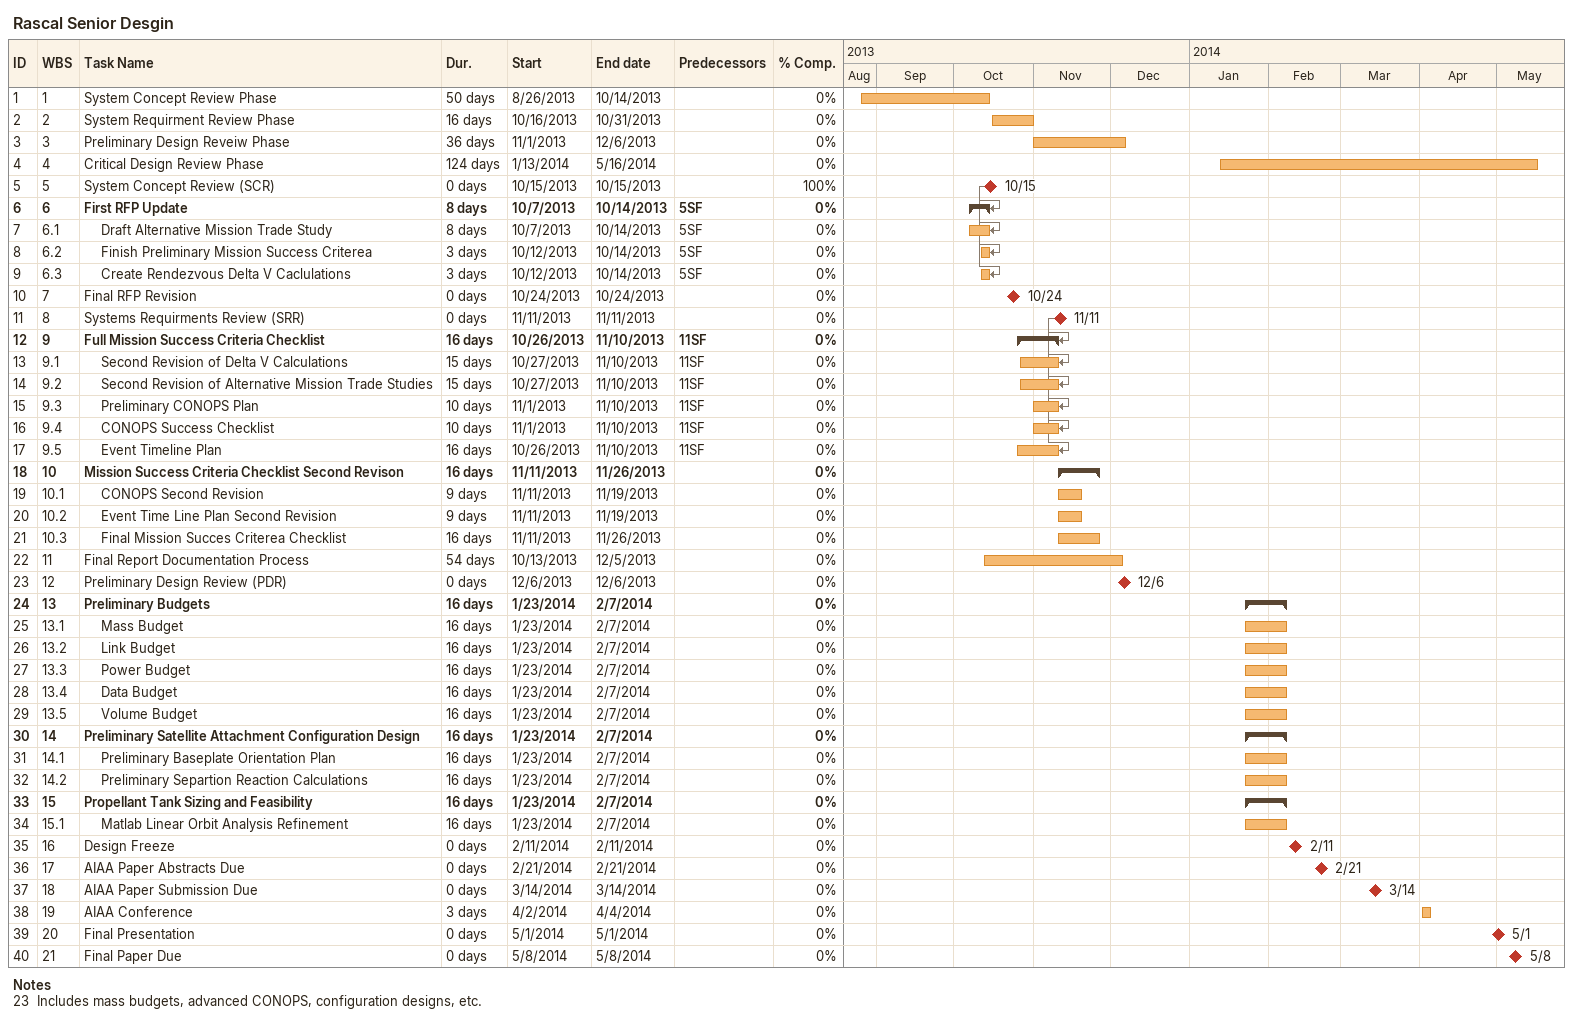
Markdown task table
Rascal Senior Desgin

| ID | WBS | Task | Duration | Start | Finish | Predecessors | % complete |
|---|---|---|---|---|---|---|---|
| 1 | 1 | System Concept Review Phase | 50d | 2013-08-26 | 2013-10-14 |  | 0 |
| 2 | 2 | System Requirment Review Phase | 16d | 2013-10-16 | 2013-10-31 |  | 0 |
| 3 | 3 | Preliminary Design Reveiw Phase | 36d | 2013-11-01 | 2013-12-06 |  | 0 |
| 4 | 4 | Critical Design Review Phase | 124d | 2014-01-13 | 2014-05-16 |  | 0 |
| 5 | 5 | System Concept Review (SCR) | 0d | 2013-10-15 | 2013-10-15 |  | 100 |
| 6 | 6 | **First RFP Update** | 8d | 2013-10-07 | 2013-10-14 | 5SF | 0 |
| 7 | 6.1 | Draft Alternative Mission Trade Study | 8d | 2013-10-07 | 2013-10-14 | 5SF | 0 |
| 8 | 6.2 | Finish Preliminary Mission Success Criterea | 3d | 2013-10-12 | 2013-10-14 | 5SF | 0 |
| 9 | 6.3 | Create Rendezvous Delta V Caclulations | 3d | 2013-10-12 | 2013-10-14 | 5SF | 0 |
| 10 | 7 | Final RFP Revision | 0d | 2013-10-24 | 2013-10-24 |  | 0 |
| 11 | 8 | Systems Requirments Review (SRR) | 0d | 2013-11-11 | 2013-11-11 |  | 0 |
| 12 | 9 | **Full Mission Success Criteria Checklist** | 16d | 2013-10-26 | 2013-11-10 | 11SF | 0 |
| 13 | 9.1 | Second Revision of Delta V Calculations | 15d | 2013-10-27 | 2013-11-10 | 11SF | 0 |
| 14 | 9.2 | Second Revision of Alternative Mission Trade Studies | 15d | 2013-10-27 | 2013-11-10 | 11SF | 0 |
| 15 | 9.3 | Preliminary CONOPS Plan | 10d | 2013-11-01 | 2013-11-10 | 11SF | 0 |
| 16 | 9.4 | CONOPS Success Checklist | 10d | 2013-11-01 | 2013-11-10 | 11SF | 0 |
| 17 | 9.5 | Event Timeline Plan | 16d | 2013-10-26 | 2013-11-10 | 11SF | 0 |
| 18 | 10 | **Mission Success Criteria Checklist Second Revison** | 16d | 2013-11-11 | 2013-11-26 |  | 0 |
| 19 | 10.1 | CONOPS Second Revision | 9d | 2013-11-11 | 2013-11-19 |  | 0 |
| 20 | 10.2 | Event Time Line Plan Second Revision | 9d | 2013-11-11 | 2013-11-19 |  | 0 |
| 21 | 10.3 | Final Mission Succes Criterea Checklist | 16d | 2013-11-11 | 2013-11-26 |  | 0 |
| 22 | 11 | Final Report Documentation Process | 54d | 2013-10-13 | 2013-12-05 |  | 0 |
| 23 | 12 | Preliminary Design Review (PDR) | 0d | 2013-12-06 | 2013-12-06 |  | 0 |
| 24 | 13 | **Preliminary Budgets** | 16d | 2014-01-23 | 2014-02-07 |  | 0 |
| 25 | 13.1 | Mass Budget | 16d | 2014-01-23 | 2014-02-07 |  | 0 |
| 26 | 13.2 | Link Budget | 16d | 2014-01-23 | 2014-02-07 |  | 0 |
| 27 | 13.3 | Power Budget | 16d | 2014-01-23 | 2014-02-07 |  | 0 |
| 28 | 13.4 | Data Budget | 16d | 2014-01-23 | 2014-02-07 |  | 0 |
| 29 | 13.5 | Volume Budget | 16d | 2014-01-23 | 2014-02-07 |  | 0 |
| 30 | 14 | **Preliminary Satellite Attachment Configuration Design** | 16d | 2014-01-23 | 2014-02-07 |  | 0 |
| 31 | 14.1 | Preliminary Baseplate Orientation Plan | 16d | 2014-01-23 | 2014-02-07 |  | 0 |
| 32 | 14.2 | Preliminary Separtion Reaction Calculations | 16d | 2014-01-23 | 2014-02-07 |  | 0 |
| 33 | 15 | **Propellant Tank Sizing and Feasibility** | 16d | 2014-01-23 | 2014-02-07 |  | 0 |
| 34 | 15.1 | Matlab Linear Orbit Analysis Refinement | 16d | 2014-01-23 | 2014-02-07 |  | 0 |
| 35 | 16 | Design Freeze | 0d | 2014-02-11 | 2014-02-11 |  | 0 |
| 36 | 17 | AIAA Paper Abstracts Due | 0d | 2014-02-21 | 2014-02-21 |  | 0 |
| 37 | 18 | AIAA Paper Submission Due | 0d | 2014-03-14 | 2014-03-14 |  | 0 |
| 38 | 19 | AIAA Conference | 3d | 2014-04-02 | 2014-04-04 |  | 0 |
| 39 | 20 | Final Presentation | 0d | 2014-05-01 | 2014-05-01 |  | 0 |
| 40 | 21 | Final Paper Due | 0d | 2014-05-08 | 2014-05-08 |  | 0 |

Notes
- 23: Includes mass budgets, advanced CONOPS, configuration designs, etc.
